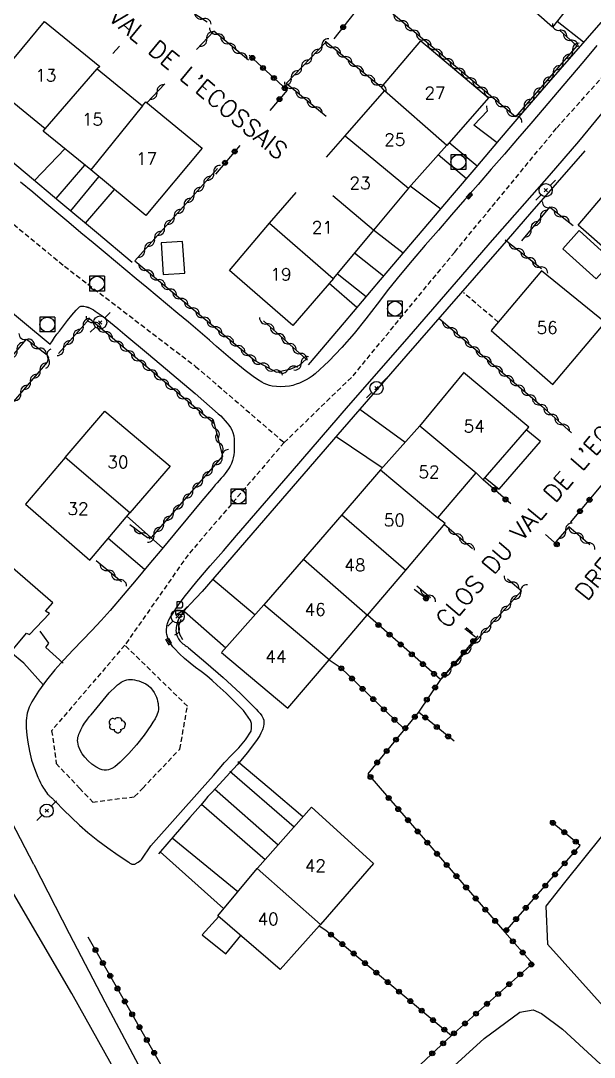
# Model space of a CAD drawing. Header units: millimetres. Extents: x 149998 to 151001, y 150999 to 152001.
# Drawn here: x 150887 to 150945.2, y 151143.7 to 151248.8 of the extents above; entities that cross this region are included whole.
import ezdxf
from ezdxf.enums import TextEntityAlignment as Align

# ---------------------------------------------------------------- set-up
doc = ezdxf.new("R2010")
doc.units = ezdxf.units.MM
doc.linetypes.add('DASHED', pattern=[0.75, 0.5, -0.25])
doc.layers.get('0').update_dxf_attribs({"linetype": 'CONTINUOUS'})
for name, color, linetype in [('W0001', 6, 'DASHED'), ('W0008', 7, 'CONTINUOUS'), ('W0014', 7, 'CONTINUOUS'), ('W0017', 7, 'CONTINUOUS'), ('W0071', 7, 'CONTINUOUS'), ('W0101', 7, 'CONTINUOUS'), ('W0104', 1, 'CONTINUOUS'), ('W0112', 1, 'DASHED'), ('W0300', 7, 'CONTINUOUS'), ('W0310', 3, 'CONTINUOUS'), ('W0323', 7, 'CONTINUOUS'), ('W0330', 7, 'CONTINUOUS'), ('W0333', 7, 'CONTINUOUS'), ('W0401', 7, 'CONTINUOUS'), ('W0420', 7, 'CONTINUOUS'), ('W0438', 7, 'CONTINUOUS'), ('W0473', 7, 'CONTINUOUS'), ('W0989', 7, 'CONTINUOUS'), ('W0991', 7, 'CONTINUOUS'), ('W1102', 7, 'CONTINUOUS')]:
    doc.layers.add(name, color=color, linetype=linetype)
doc.styles.get("Standard").update_dxf_attribs({"font": 'romans.shx', "width": 0.85})

# ---------------------------------------------------------------- blocks, each defined once
blk = doc.blocks.new('T473')
for p, q in [((-0.166667, 0.166667), (0.166667, -0.166667)), ((-0.166667, -0.166667), (0.166667, 0.166667)), ((0.500001, 0.500001), (1.000002, 1.000002)), ((-1.000002, -1.000002), (-0.500001, -0.500001))]:
    blk.add_line(p, q)
blk.add_ellipse((0, 0), major_axis=(0.471405, 0.471405), ratio=1, start_param=5.4977871438, end_param=11.780972451)
blk = doc.blocks.new('T420')
for p, q in [((0.75, 0.75), (-0.75, 0.75)), ((-0.75, 0.75), (-0.75, -0.75)), ((0.75, 0.75), (0.75, -0.75)), ((0.75, -0.75), (-0.75, -0.75))]:
    blk.add_line(p, q)
blk.add_ellipse((0, 0), major_axis=(-0.53, 0.53), ratio=1, start_param=3.926991, end_param=10.210176)
blk = doc.blocks.new('T300')
for p, q in [((-0.8, 0.51), (-0.86, 0.34)), ((-0.86, 0.34), (-0.86, 0.17)), ((-0.86, 0.17), (-0.74, 0.06)), ((-0.69, 0.63), (-0.8, 0.51)), ((-0.8, -0.06), (-0.74, 0.06)), ((-0.74, 0.06), (-0.69, 0.11)), ((-0.57, 0.69), (-0.69, 0.63)), ((-0.46, 0.69), (-0.57, 0.69)), ((-0.29, 0.63), (-0.46, 0.69)), ((-0.29, 0.63), (-0.17, 0.74)), ((-0.23, 0.57), (-0.29, 0.63)), ((-0.17, 0.74), (-0.06, 0.8)), ((-0.06, 0.8), (0.06, 0.8)), ((0.06, 0.8), (0.23, 0.74)), ((0.23, 0.74), (0.34, 0.63)), ((0.34, 0.63), (0.4, 0.51)), ((0.46, 0.46), (0.34, 0.46)), ((0.4, 0.51), (0.4, 0.46)), ((0.57, 0.4), (0.46, 0.46)), ((0.57, 0.4), (0.69, 0.29)), ((0.69, 0.29), (0.74, 0.17)), ((0.74, 0.06), (0.69, -0.17)), ((0.74, 0.17), (0.74, 0.06)), ((-0.8, -0.17), (-0.8, -0.06)), ((-0.8, -0.23), (-0.8, -0.17)), ((-0.74, -0.34), (-0.8, -0.23)), ((-0.69, -0.4), (-0.74, -0.34)), ((-0.51, -0.46), (-0.69, -0.4)), ((-0.4, -0.46), (-0.51, -0.46)), ((-0.4, -0.46), (-0.34, -0.46)), ((-0.34, -0.46), (-0.34, -0.4)), ((-0.34, -0.51), (-0.34, -0.46)), ((-0.29, -0.63), (-0.34, -0.51)), ((-0.17, -0.74), (-0.29, -0.63)), ((-0.06, -0.8), (-0.17, -0.74)), ((0.06, -0.8), (-0.06, -0.8)), ((0.17, -0.74), (0.06, -0.8)), ((0.23, -0.69), (0.17, -0.74)), ((0.29, -0.46), (0.23, -0.46)), ((0.29, -0.63), (0.23, -0.69)), ((0.46, -0.4), (0.29, -0.46)), ((0.34, -0.51), (0.29, -0.63)), ((0.34, -0.51), (0.34, -0.46)), ((0.57, -0.34), (0.46, -0.4)), ((0.63, -0.29), (0.57, -0.34)), ((0.69, -0.17), (0.63, -0.29))]:
    blk.add_line(p, q)
blk = doc.blocks.new('T438')
for p, q in [((0.15, 1.1), (-0.3, 1.1)), ((-0.3, 1.1), (-0.3, 0.5)), ((-0.4, 0.2), (0.4, 0.2)), ((-0.4, -0.2), (-0.4, 0.2)), ((-0.3, 0.5), (0.15, 0.5)), ((0.3, 0.65), (0.3, 0.95)), ((0.4, 0.2), (0.4, -0.2))]:
    blk.add_line(p, q)
at = {"flags": 128}
for points in [[(-0.4, -0.2), (0.4, 0.2)], [(0.4, -0.2), (-0.4, -0.2)]]:
    blk.add_lwpolyline(points, dxfattribs=at)
for centre, major_axis, start_param, end_param in [((0.15, 0.95), (0.106, -0.106), 0.785398, 2.356194), ((0.15, 0.65), (0.106, 0.106), 3.926991, 5.497787)]:
    blk.add_ellipse(centre, major_axis=major_axis, ratio=1, start_param=start_param, end_param=end_param)
blk = doc.blocks.new('T401')
for p, q in [((-0.3, 0.3), (0, 0.3)), ((-0.3, -0.25), (-0.3, 0.3)), ((-0.3, 0.15), (0, 0.15)), ((-0.3, 0), (0, 0)), ((0, 0.3), (0, -0.25)), ((-0.3, -0.15), (0, -0.15)), ((-0.3, -0.25), (-0.3, -0.3)), ((-0.3, -0.3), (0, -0.3)), ((0, -0.3), (0, -0.25))]:
    blk.add_line(p, q)
blk = doc.blocks.new('t310o')
at = {"color": 0, "linetype": 'Continuous'}
for centre, start, end in [((-0.5, 0.38), 216.8699, 323.1304), ((0.5, -0.37), 36.8699, 143.1303)]:
    blk.add_arc(centre, 0.625, start, end, dxfattribs=at)
blk = doc.blocks.new('t323o')
at = {"color": 0, "linetype": 'Continuous'}
for radius in [0.25, 0.15]:
    blk.add_circle((0, 0), radius, dxfattribs=at)

msp = doc.modelspace()

# ---------------------------------------------------------------- linework, layer by layer
at = {"layer": 'W0001'}
for points in [[(150898.12, 151302.49), (150890.95, 151292.69), (150883.34, 151284.12), (150874.58, 151273.71), (150865.39, 151262.72), (150859.17, 151253.91), (150863.11, 151248.82), (150875.24, 151237.23), (150891.4, 151223.92), (150904.7, 151213.77), (150913.69, 151206.04)], [(150913.69, 151206.04), (150920.68, 151212.81), (150931, 151225.35), (150941.35, 151237.94), (150951.27, 151249.03), (150957.15, 151256.87), (150961, 151263.92)], [(150913.69, 151206.04), (150903.94, 151194.66), (150897.52, 151185.5)], [(150897.52, 151185.5), (150890.1, 151176.83), (150890.56, 151173.51), (150892.93, 151171)], [(150899.34, 151171), (150903.11, 151174.97), (150903.88, 151179.32), (150897.52, 151185.5)], [(150892.93, 151171), (150894.27, 151169.58), (150898.52, 151170.14), (150899.34, 151171)]]:
    msp.add_lwpolyline(points, dxfattribs=at)
at = {"layer": 'W0008'}
for points in [[(150943.6, 151236.56), (150945.79, 151239.24), (150948.01, 151241.9), (150950.26, 151244.54), (150952.55, 151247.14), (150953, 151247.64), (150953.46, 151248.13), (150953.92, 151248.62), (150954.39, 151249.11)], [(150868.08, 151234.17), (150889.95, 151216.02)], [(150889.95, 151216.02), (150890.18, 151216.36), (150890.4, 151216.69), (150890.64, 151217.02), (150890.88, 151217.34), (150891.29, 151217.89), (150891.7, 151218.43), (150892.14, 151218.96), (150892.6, 151219.47), (150892.7, 151219.58), (150892.81, 151219.69), (150892.93, 151219.8), (150893.07, 151219.87), (150893.21, 151219.88), (150893.36, 151219.87), (150893.49, 151219.83), (150893.62, 151219.8), (150893.68, 151219.78), (150893.75, 151219.76), (150893.82, 151219.74), (150893.88, 151219.72)], [(150893.73, 151219.8), (150893.94, 151219.7), (150894.14, 151219.6), (150894.34, 151219.49), (150894.53, 151219.37), (150895.32, 151218.82), (150896.07, 151218.22), (150896.81, 151217.61), (150897.54, 151216.99), (150899.93, 151215.02), (150902.31, 151213.02), (150904.66, 151211.01), (150907, 151208.97)], [(150907, 151208.97), (150907.25, 151208.75), (150907.48, 151208.51), (150907.71, 151208.26), (150907.92, 151208), (150908.09, 151207.79), (150908.25, 151207.56), (150908.39, 151207.32), (150908.5, 151207.07), (150908.58, 151206.72), (150908.62, 151206.37), (150908.62, 151206.02), (150908.62, 151205.67), (150908.62, 151205.38), (150908.61, 151205.08), (150908.58, 151204.79), (150908.53, 151204.5), (150908.44, 151204.21), (150908.34, 151203.93), (150908.21, 151203.66), (150908.06, 151203.39), (150907.89, 151203.13), (150907.7, 151202.89), (150907.51, 151202.65), (150907.3, 151202.42), (150907.09, 151202.19), (150906.88, 151201.96), (150906.68, 151201.74), (150906.48, 151201.5), (150905.17, 151199.94), (150903.87, 151198.37), (150902.57, 151196.8), (150901.27, 151195.24), (150899.97, 151193.67), (150898.66, 151192.11), (150897.34, 151190.56), (150896.02, 151189.01), (150895.11, 151187.99), (150894.17, 151186.99), (150893.23, 151186.01), (150892.28, 151185.03), (150891.34, 151184.03), (150890.43, 151183), (150889.56, 151181.94), (150888.76, 151180.83), (150888.41, 151180.31), (150888.09, 151179.77), (150887.81, 151179.2), (150887.62, 151178.6), (150887.51, 151177.86), (150887.51, 151177.11), (150887.57, 151176.37), (150887.67, 151175.65), (150887.84, 151174.74), (150888.07, 151173.85), (150888.36, 151172.98), (150888.69, 151172.12), (150888.82, 151171.83), (150888.96, 151171.55), (150889.1, 151171.27), (150889.26, 151171)], [(150888.29, 151163.26), (150884.24, 151171)], [(150889.26, 151171), (150889.36, 151170.85), (150889.46, 151170.7), (150889.57, 151170.55), (150889.68, 151170.4), (150889.72, 151170.35), (150889.77, 151170.31), (150889.82, 151170.26), (150889.87, 151170.22), (150889.92, 151170.17), (150889.98, 151170.13), (150890.03, 151170.09), (150890.08, 151170.04), (150890.13, 151169.99), (150890.19, 151169.94), (150890.24, 151169.88), (150890.29, 151169.82), (150890.35, 151169.77), (150890.4, 151169.71), (150890.46, 151169.66), (150890.51, 151169.6), (150891.31, 151168.81), (150892.1, 151168.02), (150892.92, 151167.25), (150893.76, 151166.51), (150894.77, 151165.71), (150895.8, 151164.95), (150896.85, 151164.21), (150897.92, 151163.49), (150897.98, 151163.45), (150898.04, 151163.41), (150898.11, 151163.37), (150898.18, 151163.34), (150898.21, 151163.32), (150898.24, 151163.31), (150898.27, 151163.29), (150898.31, 151163.28), (150898.37, 151163.28), (150898.42, 151163.28), (150898.47, 151163.29), (150898.53, 151163.3), (150898.59, 151163.33), (150898.64, 151163.36), (150898.7, 151163.39), (150898.75, 151163.42), (150898.88, 151163.51), (150899.01, 151163.59), (150899.14, 151163.69), (150899.26, 151163.79)], [(150949.86, 151171), (150949.38, 151170.4), (150948.89, 151169.8), (150948.4, 151169.2), (150947.91, 151168.6), (150945.98, 151166.22), (150944.07, 151163.83), (150942.15, 151161.43), (150940.25, 151159.03)], [(150899.26, 151163.79), (150900.17, 151165.15)], [(150940.25, 151159.03), (150940.42, 151155.18)], [(150940.42, 151155.18), (150943.39, 151151.87), (150946.36, 151148.57), (150949.33, 151145.27), (150952.31, 151141.97)]]:
    msp.add_lwpolyline(points, dxfattribs=at)
msp.add_lwpolyline([(150894.1, 151178.44), (150894.72, 151179.18), (150895.32, 151179.93), (150895.95, 151180.66), (150896.63, 151181.34), (150896.79, 151181.49), (150896.97, 151181.63), (150897.16, 151181.76), (150897.36, 151181.86), (150897.53, 151181.93), (150897.72, 151181.98), (150897.9, 151182.01), (150898.09, 151182.02), (150898.31, 151182.02), (150898.52, 151181.98), (150898.73, 151181.93), (150898.94, 151181.87), (150899.19, 151181.79), (150899.43, 151181.69), (150899.67, 151181.57), (150899.89, 151181.42), (150900.12, 151181.2), (150900.32, 151180.95), (150900.49, 151180.69), (150900.65, 151180.42), (150900.73, 151180.22), (150900.8, 151180.02), (150900.85, 151179.81), (150900.89, 151179.6), (150900.92, 151179.4), (150900.94, 151179.19), (150900.93, 151178.98), (150900.9, 151178.78), (150900.77, 151178.39), (150900.59, 151178.03), (150900.38, 151177.69), (150900.16, 151177.36), (150899.47, 151176.37), (150898.72, 151175.41), (150897.92, 151174.5), (150897.05, 151173.64), (150896.79, 151173.41), (150896.52, 151173.18), (150896.22, 151172.99), (150895.88, 151172.86), (150895.66, 151172.82), (150895.44, 151172.83), (150895.22, 151172.87), (150895.01, 151172.94), (150894.57, 151173.15), (150894.16, 151173.43), (150893.79, 151173.76), (150893.46, 151174.13), (150893.21, 151174.47), (150892.99, 151174.85), (150892.83, 151175.25), (150892.74, 151175.68), (150892.73, 151175.84), (150892.75, 151176), (150892.77, 151176.16), (150892.82, 151176.32), (150892.87, 151176.47), (150892.92, 151176.62), (150892.98, 151176.76), (150893.05, 151176.9), (150893.22, 151177.26), (150893.44, 151177.59), (150893.67, 151177.91), (150893.91, 151178.22), (150893.95, 151178.28), (150894, 151178.33), (150894.05, 151178.39)], close=True, dxfattribs=at)
at = {"layer": 'W0014'}
for points in [[(150916.15, 151213.93), (150919.8, 151218.23), (150923.46, 151222.53), (150927.12, 151226.83), (150930.78, 151231.13), (150933.16, 151233.92), (150935.54, 151236.72), (150937.92, 151239.51), (150940.31, 151242.29), (150941.69, 151243.88), (150943.07, 151245.46), (150944.46, 151247.04), (150945.85, 151248.62), (150947.24, 151250.2)], [(150869.74, 151248.09), (150873.26, 151245.18), (150876.76, 151242.28), (150880.27, 151239.37), (150883.77, 151236.45), (150887.41, 151233.43), (150891.03, 151230.39), (150894.66, 151227.36), (150898.28, 151224.32)], [(150945.43, 151246.29), (150944.09, 151244.71), (150942.75, 151243.13), (150941.41, 151241.55), (150940.07, 151239.98), (150938.72, 151238.4), (150937.37, 151236.83), (150936.04, 151235.29), (150934.7, 151233.75), (150933.37, 151232.21), (150932.03, 151230.67), (150930.68, 151229.13), (150929.35, 151227.59), (150928.01, 151226.05), (150926.67, 151224.51), (150925.46, 151223.06), (150924.29, 151221.58), (150923.14, 151220.08), (150921.98, 151218.59), (150920.78, 151217.11), (150919.54, 151215.67), (150918.22, 151214.3), (150916.83, 151213), (150916.53, 151212.77), (150916.23, 151212.57), (150915.91, 151212.39), (150915.58, 151212.22), (150915.25, 151212.08), (150914.92, 151211.95), (150914.58, 151211.84), (150914.23, 151211.77), (150913.79, 151211.71), (150913.35, 151211.69), (150912.9, 151211.71), (150912.46, 151211.77), (150912.19, 151211.84), (150911.92, 151211.93), (150911.67, 151212.04), (150911.42, 151212.16), (150910.97, 151212.43), (150910.55, 151212.73), (150910.14, 151213.04), (150909.73, 151213.36), (150908.99, 151213.95), (150908.26, 151214.55), (150907.54, 151215.17), (150906.83, 151215.79), (150906.11, 151216.41), (150905.4, 151217.03), (150904.69, 151217.65), (150903.97, 151218.26), (150902.91, 151219.14), (150901.86, 151220.02), (150900.8, 151220.9), (150899.75, 151221.77), (150898.69, 151222.65), (150897.63, 151223.52), (150896.58, 151224.4), (150895.52, 151225.28), (150894.3, 151226.3), (150893.07, 151227.32), (150891.85, 151228.35), (150890.63, 151229.37), (150889.4, 151230.39), (150888.18, 151231.42), (150886.95, 151232.44)], [(150905.38, 151171), (150905.95, 151171.65), (150906.52, 151172.3), (150907.09, 151172.95), (150907.65, 151173.6), (150908.35, 151174.35), (150909.08, 151175.1), (150909.77, 151175.89), (150910.33, 151176.78), (150910.35, 151176.81), (150910.35, 151176.84), (150910.36, 151176.87), (150910.36, 151176.9), (150910.37, 151176.98), (150910.37, 151177.05), (150910.38, 151177.12), (150910.38, 151177.19), (150910.38, 151177.23), (150910.38, 151177.26), (150910.39, 151177.3), (150910.39, 151177.34), (150910.39, 151177.37), (150910.39, 151177.41), (150910.39, 151177.44), (150910.39, 151177.48), (150910.37, 151177.57), (150910.35, 151177.67), (150910.32, 151177.76), (150910.27, 151177.85), (150909.55, 151178.86), (150908.7, 151179.77), (150907.8, 151180.62), (150906.91, 151181.45), (150906.38, 151181.93), (150905.83, 151182.38), (150905.27, 151182.82), (150904.7, 151183.25), (150904.14, 151183.69), (150903.59, 151184.15), (150903.06, 151184.63), (150902.56, 151185.15), (150902.41, 151185.34), (150902.26, 151185.54), (150902.13, 151185.74), (150902.02, 151185.96), (150901.93, 151186.15), (150901.86, 151186.36), (150901.8, 151186.57), (150901.76, 151186.78), (150901.75, 151186.85), (150901.75, 151186.92), (150901.75, 151186.98), (150901.75, 151187.05), (150901.75, 151187.12), (150901.76, 151187.19), (150901.77, 151187.26), (150901.77, 151187.33), (150901.79, 151187.45), (150901.82, 151187.57), (150901.85, 151187.69), (150901.89, 151187.81), (150902, 151188.06), (150902.14, 151188.3), (150902.28, 151188.53), (150902.42, 151188.76), (150902.69, 151189.17), (150902.97, 151189.58), (150903.26, 151189.98), (150903.56, 151190.38), (150904.84, 151191.97), (150906.17, 151193.53), (150907.52, 151195.07), (150908.87, 151196.61), (150914.53, 151203.19), (150920.22, 151209.75), (150925.92, 151216.3), (150931.62, 151222.85), (150934.61, 151226.28), (150937.6, 151229.71), (150940.6, 151233.13), (150943.6, 151236.56)], [(150944.21, 151235.63), (150941.39, 151232.41), (150938.58, 151229.19), (150935.77, 151225.97), (150932.96, 151222.74), (150926.05, 151214.8), (150919.15, 151206.85), (150912.25, 151198.89), (150905.36, 151190.94), (150904.76, 151190.29), (150904.14, 151189.66), (150903.54, 151188.99), (150903.04, 151188.26), (150902.94, 151188.06), (150902.87, 151187.86), (150902.81, 151187.66), (150902.77, 151187.45), (150902.74, 151187.29), (150902.72, 151187.14), (150902.71, 151186.98), (150902.72, 151186.82), (150902.78, 151186.59), (150902.86, 151186.36), (150902.97, 151186.14), (150903.11, 151185.94), (150903.2, 151185.83), (150903.3, 151185.74), (150903.41, 151185.65), (150903.53, 151185.56), (150903.65, 151185.48), (150903.76, 151185.41), (150903.88, 151185.32), (150903.99, 151185.24), (150905.75, 151183.73), (150907.51, 151182.22), (150909.22, 151180.65), (150910.86, 151179), (150911.05, 151178.79), (150911.26, 151178.58), (150911.44, 151178.35), (150911.57, 151178.08), (150911.62, 151177.88), (150911.64, 151177.68), (150911.63, 151177.48), (150911.6, 151177.28), (150911.57, 151177.15), (150911.53, 151177.03), (150911.48, 151176.91), (150911.42, 151176.79), (150911.32, 151176.57), (150911.21, 151176.34), (150911.08, 151176.13), (150910.95, 151175.92), (150909.97, 151174.62), (150908.93, 151173.38), (150907.85, 151172.19), (150906.75, 151171)], [(150900.17, 151165.15), (150905.38, 151171)], [(150906.75, 151171), (150906.36, 151170.57), (150905.96, 151170.14), (150905.58, 151169.7), (150905.19, 151169.26), (150904.13, 151168.03), (150903.06, 151166.8), (150901.99, 151165.56), (150900.93, 151164.33)]]:
    msp.add_lwpolyline(points, dxfattribs=at)
at = {"layer": 'W0017'}
for points in [[(150944.05, 151246.63), (150941.4, 151248.74)], [(150935.31, 151236.44), (150932.93, 151238.24), (150934.32, 151239.67), (150934.27, 151240.08), (150934.25, 151240.2)], [(150933.27, 151234.06), (150930.43, 151236.43)], [(150888.36, 151232.62), (150891.44, 151235.83)], [(150932.19, 151232.79), (150929.33, 151235.21)], [(150890.54, 151230.8), (150893.46, 151234.17)], [(150892.04, 151229.55), (150894.89, 151232.99)], [(150893.55, 151228.28), (150896.46, 151231.7)], [(150929.58, 151229.72), (150926.48, 151232.03)], [(150925.77, 151225.25), (150922.76, 151227.58)], [(150923.78, 151222.9), (150920.83, 151225.26)], [(150922, 151220.81), (150919.08, 151223.16)], [(150921.08, 151219.73), (150918.26, 151222.18)], [(150921.38, 151209.43), (150925.98, 151206.07)], [(150923.65, 151203.47), (150918.96, 151206.64)], [(150901.35, 151195.38), (150897.73, 151198.58)], [(150895.85, 151196.35), (150899.53, 151193.2)], [(150891.28, 151183.68), (150889.5, 151185.28), (150889.8, 151185.7), (150888.95, 151186.93)], [(150889.27, 151181.43), (150887.29, 151183.66), (150885.94, 151184.77)], [(150912.16, 151171), (150909, 151173.67)], [(150908.18, 151172.72), (150910.17, 151171)], [(150906.63, 151170.92), (150913.08, 151165.26)], [(150910.17, 151171), (150914.7, 151167.08)], [(150915.6, 151168.09), (150912.16, 151171)], [(150905.29, 151169.38), (150911.76, 151163.77)], [(150902.33, 151165.95), (150908.99, 151160.51)], [(150907.55, 151158.8), (150901.11, 151164.54)]]:
    msp.add_lwpolyline(points, dxfattribs=at)
at = {"layer": 'W0071'}
for points in [[(150888.29, 151163.26), (150891.87, 151156.28), (150895.51, 151149.33), (150899.19, 151142.4)], [(150898.74, 151138.39), (150892.13, 151150.19), (150885.33, 151161.89)]]:
    msp.add_lwpolyline(points, dxfattribs=at)
at = {"layer": 'W0101'}
for points in [[(150889.44, 151237.86), (150884, 151242.28), (150889.36, 151248.73), (150895, 151244.17), (150894.72, 151243.94)], [(150923.86, 151241.7), (150923.58, 151242.06), (150927.56, 151246.79), (150934.44, 151241)], [(150894.72, 151243.94), (150899.32, 151240.17)], [(150919.88, 151237.14), (150923.86, 151241.7)], [(150899.32, 151240.17), (150899.67, 151240.58), (150905.37, 151235.88), (150899.65, 151229.07)], [(150934.44, 151241), (150930.19, 151236.16)], [(150894.06, 151233.68), (150889.25, 151237.62), (150889.44, 151237.86)], [(150917.99, 151234.97), (150919.88, 151237.14)], [(150930.19, 151236.16), (150930.19, 151236.18), (150926.3, 151231.82)], [(150899.65, 151229.07), (150894.06, 151233.68)], [(150943.54, 151228.08), (150947.5, 151232.79)], [(150926.3, 151231.82), (150926.31, 151231.84), (150922.76, 151227.57)], [(150912.19, 151228.3), (150914.9, 151231.41)], [(150918.66, 151222.66), (150918.7, 151222.68), (150914.56, 151217.91), (150908.15, 151223.48), (150912.19, 151228.3)], [(150922.76, 151227.57), (150918.66, 151222.66)], [(150953.94, 151227.28), (150949.83, 151222.57), (150943.54, 151228.08)], [(150931.89, 151213.14), (150931.9, 151213.11), (150927.44, 151207.72), (150927.47, 151207.74)], [(150933.17, 151202.98), (150933.89, 151202.26), (150938.51, 151207.62), (150931.89, 151213.14)], [(150891.47, 151204.53), (150895.51, 151209.22), (150902.13, 151203.66), (150898.02, 151198.93)], [(150927.47, 151207.74), (150923.48, 151203.27)], [(150891.47, 151204.53), (150887.46, 151199.8), (150893.98, 151194.12)], [(150923.48, 151203.27), (150919.55, 151198.71)], [(150929.28, 151198.41), (150933.17, 151202.98)], [(150893.98, 151194.12), (150898.02, 151198.93)], [(150919.55, 151198.71), (150915.65, 151194.21)], [(150926.05, 151193.09), (150930.04, 151197.83), (150929.28, 151198.41)], [(150915.65, 151194.21), (150915.67, 151194.21), (150911.64, 151189.59)], [(150922.14, 151188.54), (150926.05, 151193.09)], [(150911.64, 151189.59), (150907.35, 151184.74), (150914.08, 151179.1), (150918.27, 151184.01)], [(150918.27, 151184.01), (150922.12, 151188.54), (150922.14, 151188.54)], [(150910.94, 151162.85), (150910.97, 151162.89), (150916.48, 151169.07), (150922.75, 151163.37), (150917.38, 151157.19)], [(150906.95, 151158.07), (150910.94, 151162.85)], [(150917.38, 151157.19), (150917.28, 151157.08), (150913.27, 151152.61), (150906.95, 151158.07)]]:
    msp.add_lwpolyline(points, dxfattribs=at)
for points in [[(150940.96, 151211.93), (150946.25, 151218.22), (150939.81, 151223.46), (150934.7, 151217.4)], [(150885.22, 151183.9), (150887.53, 151186.71), (150887.85, 151186.59), (150889.87, 151188.71), (150889.49, 151188.96), (150890.21, 151189.79), (150883.54, 151195.54), (150883.04, 151194.74), (150882.62, 151194.99), (150880.64, 151192.71), (150880.9, 151192.48), (150878.96, 151190.05), (150882.19, 151187.22), (150881.76, 151186.74)]]:
    msp.add_lwpolyline(points, close=True, dxfattribs=at)
at = {"layer": 'W0104'}
for points in [[(150942.58, 151250.24), (150942.58, 151250.24), (150940.93, 151248.15), (150939.25, 151249.61), (150941.11, 151251.47), (150941.11, 151251.47)], [(150934.08, 151202.48), (150935.52, 151201.32), (150939.7, 151206.14), (150938.26, 151207.33), (150938.27, 151207.34)], [(150907.05, 151157.99), (150907.05, 151157.99), (150905.37, 151156.14), (150907.77, 151154.2), (150909.28, 151156.06), (150909.28, 151156.07)]]:
    msp.add_lwpolyline(points, dxfattribs=at)
for points in [[(150947.01, 151224.48), (150943.63, 151227.53), (150941.96, 151225.69), (150945.35, 151222.63)], [(150903.6, 151223.21), (150903.39, 151226.44), (150901.2, 151226.29), (150901.41, 151223.07), (150903.6, 151223.21)]]:
    msp.add_lwpolyline(points, close=True, dxfattribs=at)
at = {"layer": 'W0112'}
msp.add_lwpolyline([(150935.42, 151218.26), (150931.88, 151221.24)], dxfattribs=at)
at = {"layer": 'W0310'}
for points in [[(150941.63, 151247.86), (150943.39, 151246.26), (150937.16, 151239.06), (150922.05, 151251.76), (150939.07, 151270.61)], [(150901.7, 151251.48), (150905.88, 151248.71)], [(150910.08, 151244.8), (150906.55, 151247.75), (150904.81, 151245.88)], [(150917.96, 151239.1), (150913.91, 151242.46), (150917.95, 151246.68), (150923.58, 151242.06)], [(150896.98, 151246.24), (150896.31, 151245.49)], [(150901.59, 151242.43), (150899.77, 151240.49)], [(150898.54, 151224.46), (150906.94, 151233.83)], [(150943.02, 151228.03), (150940.62, 151229.92), (150937.79, 151226.51)], [(150936.11, 151226.61), (150939.82, 151223.7)], [(150898.54, 151224.46), (150910.73, 151214.35), (150912.93, 151213.19), (150913.63, 151213.34), (150914.29, 151213.47), (150915.24, 151213.9), (150915.92, 151214.51), (150911.6, 151218.38)], [(150898.04, 151197.74), (150899.82, 151196.42), (150900.23, 151196.4), (150907.47, 151204.65), (150906.61, 151207.94), (150893.93, 151218.58), (150890.8, 151215.07)], [(150929.38, 151218.64), (150939.83, 151209.73), (150942.84, 151207.03)], [(150883.48, 151211.71), (150887.53, 151216.53), (150889.64, 151214.93), (150889.77, 151214.65), (150889.66, 151214.21), (150885, 151208.8)], [(150929.97, 151197.74), (150932.81, 151195.3)], [(150944.71, 151195.67), (150942.58, 151197.5), (150941.26, 151195.98)], [(150897.19, 151191.92), (150894.62, 151194.05)], [(150936.37, 151192.22), (150937.79, 151191), (150929.6, 151182.02)], [(150927.14, 151191.51), (150928.55, 151190.32)], [(150903.22, 151188.09), (150902.96, 151187.44), (150902.96, 151187.08), (150903.06, 151186.63), (150903.39, 151186.09)], [(150932.15, 151187.28), (150932.79, 151186.74)]]:
    msp.add_lwpolyline(points, dxfattribs=at)
at = {"layer": 'W0323'}
for points in [[(150918.75, 151246.98), (150922.45, 151251.68)], [(150910.15, 151245.32), (150913.99, 151241.76), (150912.24, 151239.72)], [(150909.18, 151236.15), (150906.72, 151233.27)], [(150942.75, 151197.94), (150946.89, 151202.86)], [(150936.68, 151199.82), (150933.89, 151202.26)], [(150941.4, 151195.69), (150940.22, 151196.72)], [(150928.32, 151190.05), (150926.9, 151191.15)], [(150933.33, 151186.43), (150929.55, 151182.02), (150922.14, 151188.54)], [(150933.1, 151186.32), (150932.03, 151187.15)], [(150918.26, 151184.01), (150919.39, 151183.26), (150925.9, 151176.97)], [(150929.55, 151182.02), (150927.34, 151178.72)], [(150930.94, 151175.75), (150927.34, 151178.72), (150922.18, 151172.45)], [(150922.18, 151172.45), (150923.44, 151171)], [(150923.44, 151171), (150936.08, 151156.41)], [(150938.88, 151153.22), (150936.08, 151156.41), (150943.74, 151165.2), (150940.7, 151167.7)], [(150917.24, 151157.03), (150917.91, 151156.61), (150930.66, 151145.92)], [(150938.88, 151153.22), (150930.66, 151145.92), (150910.34, 151126.93), (150893.81, 151155.89)]]:
    msp.add_lwpolyline(points, dxfattribs=at)
at = {"layer": 'W0330'}
msp.add_lwpolyline([(150918.83, 151110.82), (150911.61, 151125.24), (150933.99, 151145.61), (150937.61, 151148.28), (150938.95, 151148.53), (150939.79, 151148.14), (150941.93, 151146.57), (150954.69, 151134.84), (150970.31, 151117.92)], dxfattribs=at)
at = {"layer": 'W0333'}
for points in [[(150906.44, 151192.18), (150910.76, 151188.59)], [(150907.76, 151185.2), (150903.57, 151188.88)]]:
    msp.add_lwpolyline(points, dxfattribs=at)
at = {"layer": 'W1102'}
for points in [[(150889.44, 151237.86), (150894.72, 151243.94)], [(150930.19, 151236.16), (150923.86, 151241.7)], [(150899.32, 151240.17), (150894.06, 151233.68)], [(150919.88, 151237.14), (150926.3, 151231.82)], [(150922.76, 151227.57), (150918.64, 151231.07)], [(150912.19, 151228.3), (150918.66, 151222.66)], [(150927.47, 151207.74), (150933.17, 151202.98)], [(150898.02, 151198.93), (150891.47, 151204.53)], [(150898.02, 151198.93), (150891.47, 151204.53)], [(150923.48, 151203.27), (150929.28, 151198.41)], [(150919.55, 151198.71), (150926.05, 151193.09)], [(150915.65, 151194.21), (150922.14, 151188.54)], [(150918.27, 151184.01), (150911.64, 151189.59)], [(150910.94, 151162.85), (150917.38, 151157.19)]]:
    msp.add_lwpolyline(points, dxfattribs=at)

# ---------------------------------------------------------------- block references
at = {"layer": 'W0300'}
msp.add_blockref('T300', (150896.81, 151177.38), dxfattribs=at)
at = {"layer": 'W0310'}
for p, rotation in [((150905.45, 151249), 326.5730898122264), ((150925.57, 151248.8), 139.9603181036613), ((150926.72, 151247.84), 139.9603181036613), ((150941.65, 151247.84), 317.7490429032264), ((150905.83, 151246.97), 226.9423156871599), ((150906.89, 151247.46), 140.0442604720923), ((150927.87, 151246.87), 139.9603181036613), ((150942.77, 151246.83), 317.7490429032264), ((150908.04, 151246.5), 140.0442604720923), ((150917.53, 151246.25), 46.28257880315675), ((150918.64, 151246.11), 320.636450386253), ((150929.02, 151245.91), 139.9603181036613), ((150942.96, 151245.77), 229.1577898947591), ((150909.19, 151245.54), 140.0442604720923), ((150916.5, 151245.16), 46.28257880315675), ((150919.8, 151245.16), 320.636450386253), ((150930.17, 151244.94), 139.9603181036613), ((150941.98, 151244.63), 229.1577898947591), ((150915.46, 151244.08), 46.28257880315675), ((150920.96, 151244.21), 320.636450386253), ((150931.31, 151243.98), 139.9603181036613), ((150941, 151243.5), 229.1577898947591), ((150914.42, 151242.99), 46.28257880315675), ((150922.12, 151243.26), 320.636450386253), ((150932.46, 151243.01), 139.9603181036613), ((150940.01, 151242.36), 229.1577898947591), ((150900.8, 151241.59), 226.9423156869179), ((150914.49, 151241.97), 140.2934912795038), ((150923.28, 151242.31), 320.636450386253), ((150933.61, 151242.05), 139.9603181036613), ((150915.65, 151241.01), 140.2934912795038), ((150934.76, 151241.08), 139.9603181036613), ((150939.03, 151241.23), 229.1577898947591), ((150916.8, 151240.06), 140.2934912795038), ((150935.91, 151240.12), 139.9603181036613), ((150938.05, 151240.09), 229.1577898947591), ((150937.06, 151239.15), 139.9603181036613), ((150906.56, 151233.4), 48.10248767890815), ((150905.55, 151232.28), 48.10248767890815), ((150904.55, 151231.16), 48.10248767890815), ((150903.55, 151230.05), 48.10248767890815), ((150940.67, 151229.88), 141.8490842151606), ((150902.55, 151228.93), 48.10248767890815), ((150939.7, 151228.82), 230.339916493193), ((150941.85, 151228.96), 141.8490842151606), ((150901.55, 151227.81), 48.10248767890815), ((150938.74, 151227.66), 230.339916493193), ((150900.55, 151226.7), 48.10248767890815), ((150899.54, 151225.58), 48.10248767890815), ((150937.29, 151225.68), 321.8202544383644), ((150938.47, 151224.76), 321.8202544383644), ((150939.65, 151223.83), 321.8202544383644), ((150899.7, 151223.51), 320.3356904053575), ((150900.85, 151222.55), 320.3356904053575), ((150902.01, 151221.59), 320.3356904053575), ((150903.16, 151220.63), 320.3356904053575), ((150904.32, 151219.68), 320.3356904053575), ((150905.47, 151218.72), 320.3356904053575), ((150893.3, 151217.87), 228.3431988875159), ((150894.36, 151218.22), 139.9758909835788), ((150895.51, 151217.26), 139.9758909835788), ((150906.62, 151217.76), 320.3356904053575), ((150911.95, 151218.07), 138.1685840196045), ((150930.52, 151217.67), 319.5344127741391), ((150887.57, 151216.5), 322.9957174021592), ((150892.31, 151216.75), 228.3431988875159), ((150896.65, 151216.29), 139.9758909835788), ((150907.78, 151216.8), 320.3356904053575), ((150913.06, 151217.07), 138.1685840196045), ((150931.66, 151216.69), 319.5344127741391), ((150886.6, 151215.42), 49.94744578416488), ((150888.77, 151215.59), 322.9957174021592), ((150891.31, 151215.63), 228.3431988875159), ((150897.8, 151215.33), 139.9758909835788), ((150908.93, 151215.85), 320.3356904053575), ((150914.18, 151216.07), 138.1685840196045), ((150932.8, 151215.72), 319.5344127741391), ((150889.75, 151214.56), 255.6618848281049), ((150898.95, 151214.36), 139.9758909835788), ((150910.09, 151214.89), 320.3356904053575), ((150915.3, 151215.07), 138.1685840196045), ((150915.42, 151214.07), 41.9825501328276), ((150933.94, 151214.75), 319.5344127741391), ((150888.92, 151213.35), 229.2733013686164), ((150900.1, 151213.4), 139.9758909835788), ((150911.32, 151214.04), 332.0116159049244), ((150912.64, 151213.34), 332.0116159049244), ((150914.08, 151213.43), 11.66061634037897), ((150935.09, 151213.77), 319.5344127741391), ((150887.94, 151212.21), 229.2733013686164), ((150901.25, 151212.43), 139.9758909835788), ((150936.23, 151212.8), 319.5344127741391), ((150886.96, 151211.07), 229.2733013686164), ((150902.4, 151211.47), 139.9758909835788), ((150937.37, 151211.83), 319.5344127741391), ((150903.55, 151210.51), 139.9758909835788), ((150938.51, 151210.85), 319.5344127741391), ((150939.65, 151209.88), 319.5344127741391), ((150904.7, 151209.54), 139.9758909835788), ((150940.77, 151208.88), 318.1503251899612), ((150905.84, 151208.58), 139.9758909835788), ((150941.89, 151207.88), 318.1503251899612), ((150906.73, 151207.45), 104.7307037552896), ((150907.12, 151206), 104.7307037552896), ((150907.4, 151204.57), 48.73059629794471), ((150906.41, 151203.44), 48.73059629794471), ((150905.42, 151202.31), 48.73059629794471), ((150904.43, 151201.19), 48.73059629794471), ((150903.44, 151200.06), 48.73059629794471), ((150902.45, 151198.93), 48.73059629794471), ((150901.46, 151197.8), 48.73059629794471), ((150899.24, 151196.85), 323.4603932274663), ((150900.48, 151196.68), 48.73059629794471), ((150931.11, 151196.76), 319.2265380095441), ((150942.25, 151197.11), 228.8597438165365), ((150943.33, 151196.85), 139.352782811573), ((150932.24, 151195.78), 319.2265380095441), ((150944.47, 151195.87), 139.352782811573), ((150895.77, 151193.09), 140.4317044477733), ((150896.93, 151192.13), 140.4317044477733), ((150936.76, 151191.88), 319.2265380094667), ((150937.69, 151190.89), 227.6390598936665), ((150928.29, 151190.54), 319.8310356012169), ((150936.68, 151189.78), 227.6390598936665), ((150935.67, 151188.68), 227.6390598936665), ((150902.98, 151187.48), 248.2740392184795), ((150934.66, 151187.57), 227.6390598936665), ((150933.65, 151186.46), 227.6390598936665), ((150932.64, 151185.35), 227.6390598936665), ((150931.63, 151184.24), 227.6390598936665), ((150930.61, 151183.13), 227.6390598936665)]:
    msp.add_blockref('t310o', p, dxfattribs=dict(at, rotation=rotation))
at = {"layer": 'W0323'}
for p, rotation in [((150919.68, 151248.16), 51.77872092729066), ((150910.46, 151245.04), 317.1273940201853), ((150911.55, 151244.02), 317.1273940201853), ((150912.65, 151243), 317.1273940201853), ((150913.75, 151241.98), 317.1273940201853), ((150913.22, 151240.86), 229.4025987133933), ((150908.67, 151235.55), 229.4025987135582), ((150907.69, 151234.41), 229.4025987135582), ((150935.02, 151201.27), 138.8459619673883), ((150936.15, 151200.28), 138.8459619673883), ((150944.68, 151200.24), 49.97546956959845), ((150943.71, 151199.09), 49.97546956959845), ((150941.35, 151195.73), 138.8459619677613), ((150928.09, 151190.23), 142.088555228877), ((150923.26, 151187.55), 138.6262545048391), ((150924.39, 151186.56), 138.6262545048391), ((150925.51, 151185.57), 138.6262545048391), ((150932.88, 151185.91), 229.3976356655228), ((150926.64, 151184.57), 138.6262545048391), ((150931.91, 151184.77), 229.3976356655228), ((150919.49, 151183.15), 315.9804290835368), ((150927.77, 151183.58), 138.6262545048391), ((150930.93, 151183.63), 229.3976356655228), ((150920.57, 151182.11), 315.9804290835368), ((150928.89, 151182.59), 138.6262545048391), ((150929.95, 151182.49), 229.3976356655228), ((150921.65, 151181.07), 315.9804290835368), ((150929.01, 151181.21), 236.2057584441929), ((150922.73, 151180.03), 315.9804290835368), ((150928.17, 151179.97), 236.2057584441929), ((150923.81, 151178.99), 315.9804290835368), ((150924.89, 151177.94), 315.9804290835368), ((150926.95, 151178.24), 230.5268993454289), ((150928.02, 151178.16), 140.4850629335378), ((150925.99, 151177.08), 230.5268993454289), ((150929.18, 151177.2), 140.4850629335378), ((150925.04, 151175.92), 230.5268993454289), ((150930.33, 151176.25), 140.4850629335378), ((150924.09, 151174.77), 230.5268993454289), ((150923.13, 151173.61), 230.5268993454289), ((150922.45, 151172.13), 310.9119354262584), ((150924.29, 151170.01), 310.9119354262825), ((150925.27, 151168.88), 310.9119354262825), ((150926.26, 151167.75), 310.9119354262825), ((150940.96, 151167.48), 140.4850629334969), ((150927.24, 151166.61), 310.9119354262825), ((150942.12, 151166.53), 140.4850629334969), ((150928.22, 151165.48), 310.9119354262825), ((150943.28, 151165.58), 140.4850629334969), ((150929.2, 151164.35), 310.9119354262825), ((150943.14, 151164.51), 48.9278457967764), ((150930.18, 151163.21), 310.9119354262825), ((150942.16, 151163.38), 48.9278457967764), ((150931.17, 151162.08), 310.9119354262825), ((150941.17, 151162.25), 48.9278457967764), ((150932.15, 151160.94), 310.9119354262825), ((150940.19, 151161.12), 48.9278457967764), ((150939.2, 151159.99), 48.9278457967764), ((150933.13, 151159.81), 310.9119354262825), ((150938.21, 151158.86), 48.9278457967764), ((150934.11, 151158.68), 310.9119354262825), ((150935.1, 151157.54), 310.9119354262825), ((150937.23, 151157.73), 48.9278457967764), ((150918.45, 151156.15), 320.0303932610898), ((150936.24, 151156.6), 48.9278457967764), ((150919.6, 151155.19), 320.0303932610898), ((150936.9, 151155.47), 131.2696370900141), ((150894.55, 151154.59), 119.7167461302382), ((150920.75, 151154.23), 320.0303932610898), ((150937.89, 151154.34), 131.2696370900141), ((150895.3, 151153.28), 119.7167461302382), ((150921.9, 151153.26), 320.0303932610898), ((150938.77, 151153.12), 221.5777009990331), ((150896.04, 151151.98), 119.7167461302382), ((150923.05, 151152.3), 320.0303932610898), ((150937.65, 151152.12), 221.5777009990331), ((150896.78, 151150.68), 119.7167461302382), ((150924.2, 151151.34), 320.0303932610898), ((150936.53, 151151.13), 221.5777009990331), ((150925.35, 151150.37), 320.0303932610898), ((150926.5, 151149.41), 320.0303932610898), ((150935.41, 151150.13), 221.5777009990331), ((150897.53, 151149.38), 119.7167461302382), ((150927.65, 151148.44), 320.0303932610898), ((150934.28, 151149.14), 221.5777009990331), ((150898.27, 151148.07), 119.7167461302382), ((150928.8, 151147.48), 320.0303932610898), ((150933.16, 151148.14), 221.5777009990331), ((150899.01, 151146.77), 119.7167461302382), ((150929.95, 151146.52), 320.0303932610898), ((150932.04, 151147.15), 221.5777009990331), ((150899.76, 151145.47), 119.7167461302382), ((150930.92, 151146.15), 221.5777009990331), ((150900.5, 151144.17), 119.7167461302382), ((150929.82, 151145.13), 223.056391504792), ((150928.72, 151144.11), 223.056391504792)]:
    msp.add_blockref('t323o', p, dxfattribs=dict(at, rotation=rotation))
at = {"layer": 'W0401'}
for p, rotation in [((150932.37, 151231.14), 138.9130603407237), ((150902.1, 151185.95), 26.27340545480858)]:
    msp.add_blockref('T401', p, dxfattribs=dict(at, rotation=rotation))
at = {"layer": 'W0420'}
for p in [(150931.37, 151234.48), (150894.7, 151222.15), (150924.93, 151219.62), (150889.66, 151218.01), (150909.04, 151200.58)]:
    msp.add_blockref('T420', p, dxfattribs=at)
at = {"layer": 'W0438'}
msp.add_blockref('T438', (150903.1, 151188.8), dxfattribs=at)
at = {"layer": 'W0473'}
for p in [(150940.23, 151231.63), (150895.02, 151218.22), (150923.06, 151211.57), (150902.88, 151188.42), (150889.6, 151168.72)]:
    msp.add_blockref('T473', p, dxfattribs=at)

# ---------------------------------------------------------------- texts
at = {"layer": 'W0989'}
for s, rotation, p in [("CLOS DU VAL DE L'ECOSSAIS   ", 320.3925, (150886.81, 151256.36)), ('DREVE DU PETIT PERE MICHEL   ', 51.1173, (150944.42, 151189.89)), ("CLOS DU VAL DE L'ECOSSAIS   ", 49.4433, (150930.25, 151187.09))]:
    msp.add_text(s, height=1.75, rotation=rotation, dxfattribs=at).set_placement(p)
at = {"layer": 'W0991'}
for s, p in [('13', (150889.5, 151243.29)), ('27', (150929, 151241.47)), ('15', (150894.24, 151238.81)), ('25', (150924.92, 151236.76)), ('17', (150899.73, 151234.82)), ('23', (150921.39, 151232.35)), ('21', (150917.57, 151227.85)), ('19', (150913.37, 151223.1)), ('56', (150940.38, 151217.69)), ('54', (150932.97, 151207.7)), ('30', (150896.82, 151204.07)), ('52', (150928.39, 151203.07)), ('32', (150892.78, 151199.33)), ('50', (150924.87, 151198.18)), ('48', (150920.87, 151193.62)), ('46', (150916.84, 151189.11)), ('44', (150912.85, 151184.34)), ('42', (150916.86, 151163.13)), ('40', (150912.06, 151157.73))]:
    msp.add_text(s, height=1.25, dxfattribs=at).set_placement(p, align=Align.MIDDLE_CENTER)

doc.saveas('drawing.dxf')
